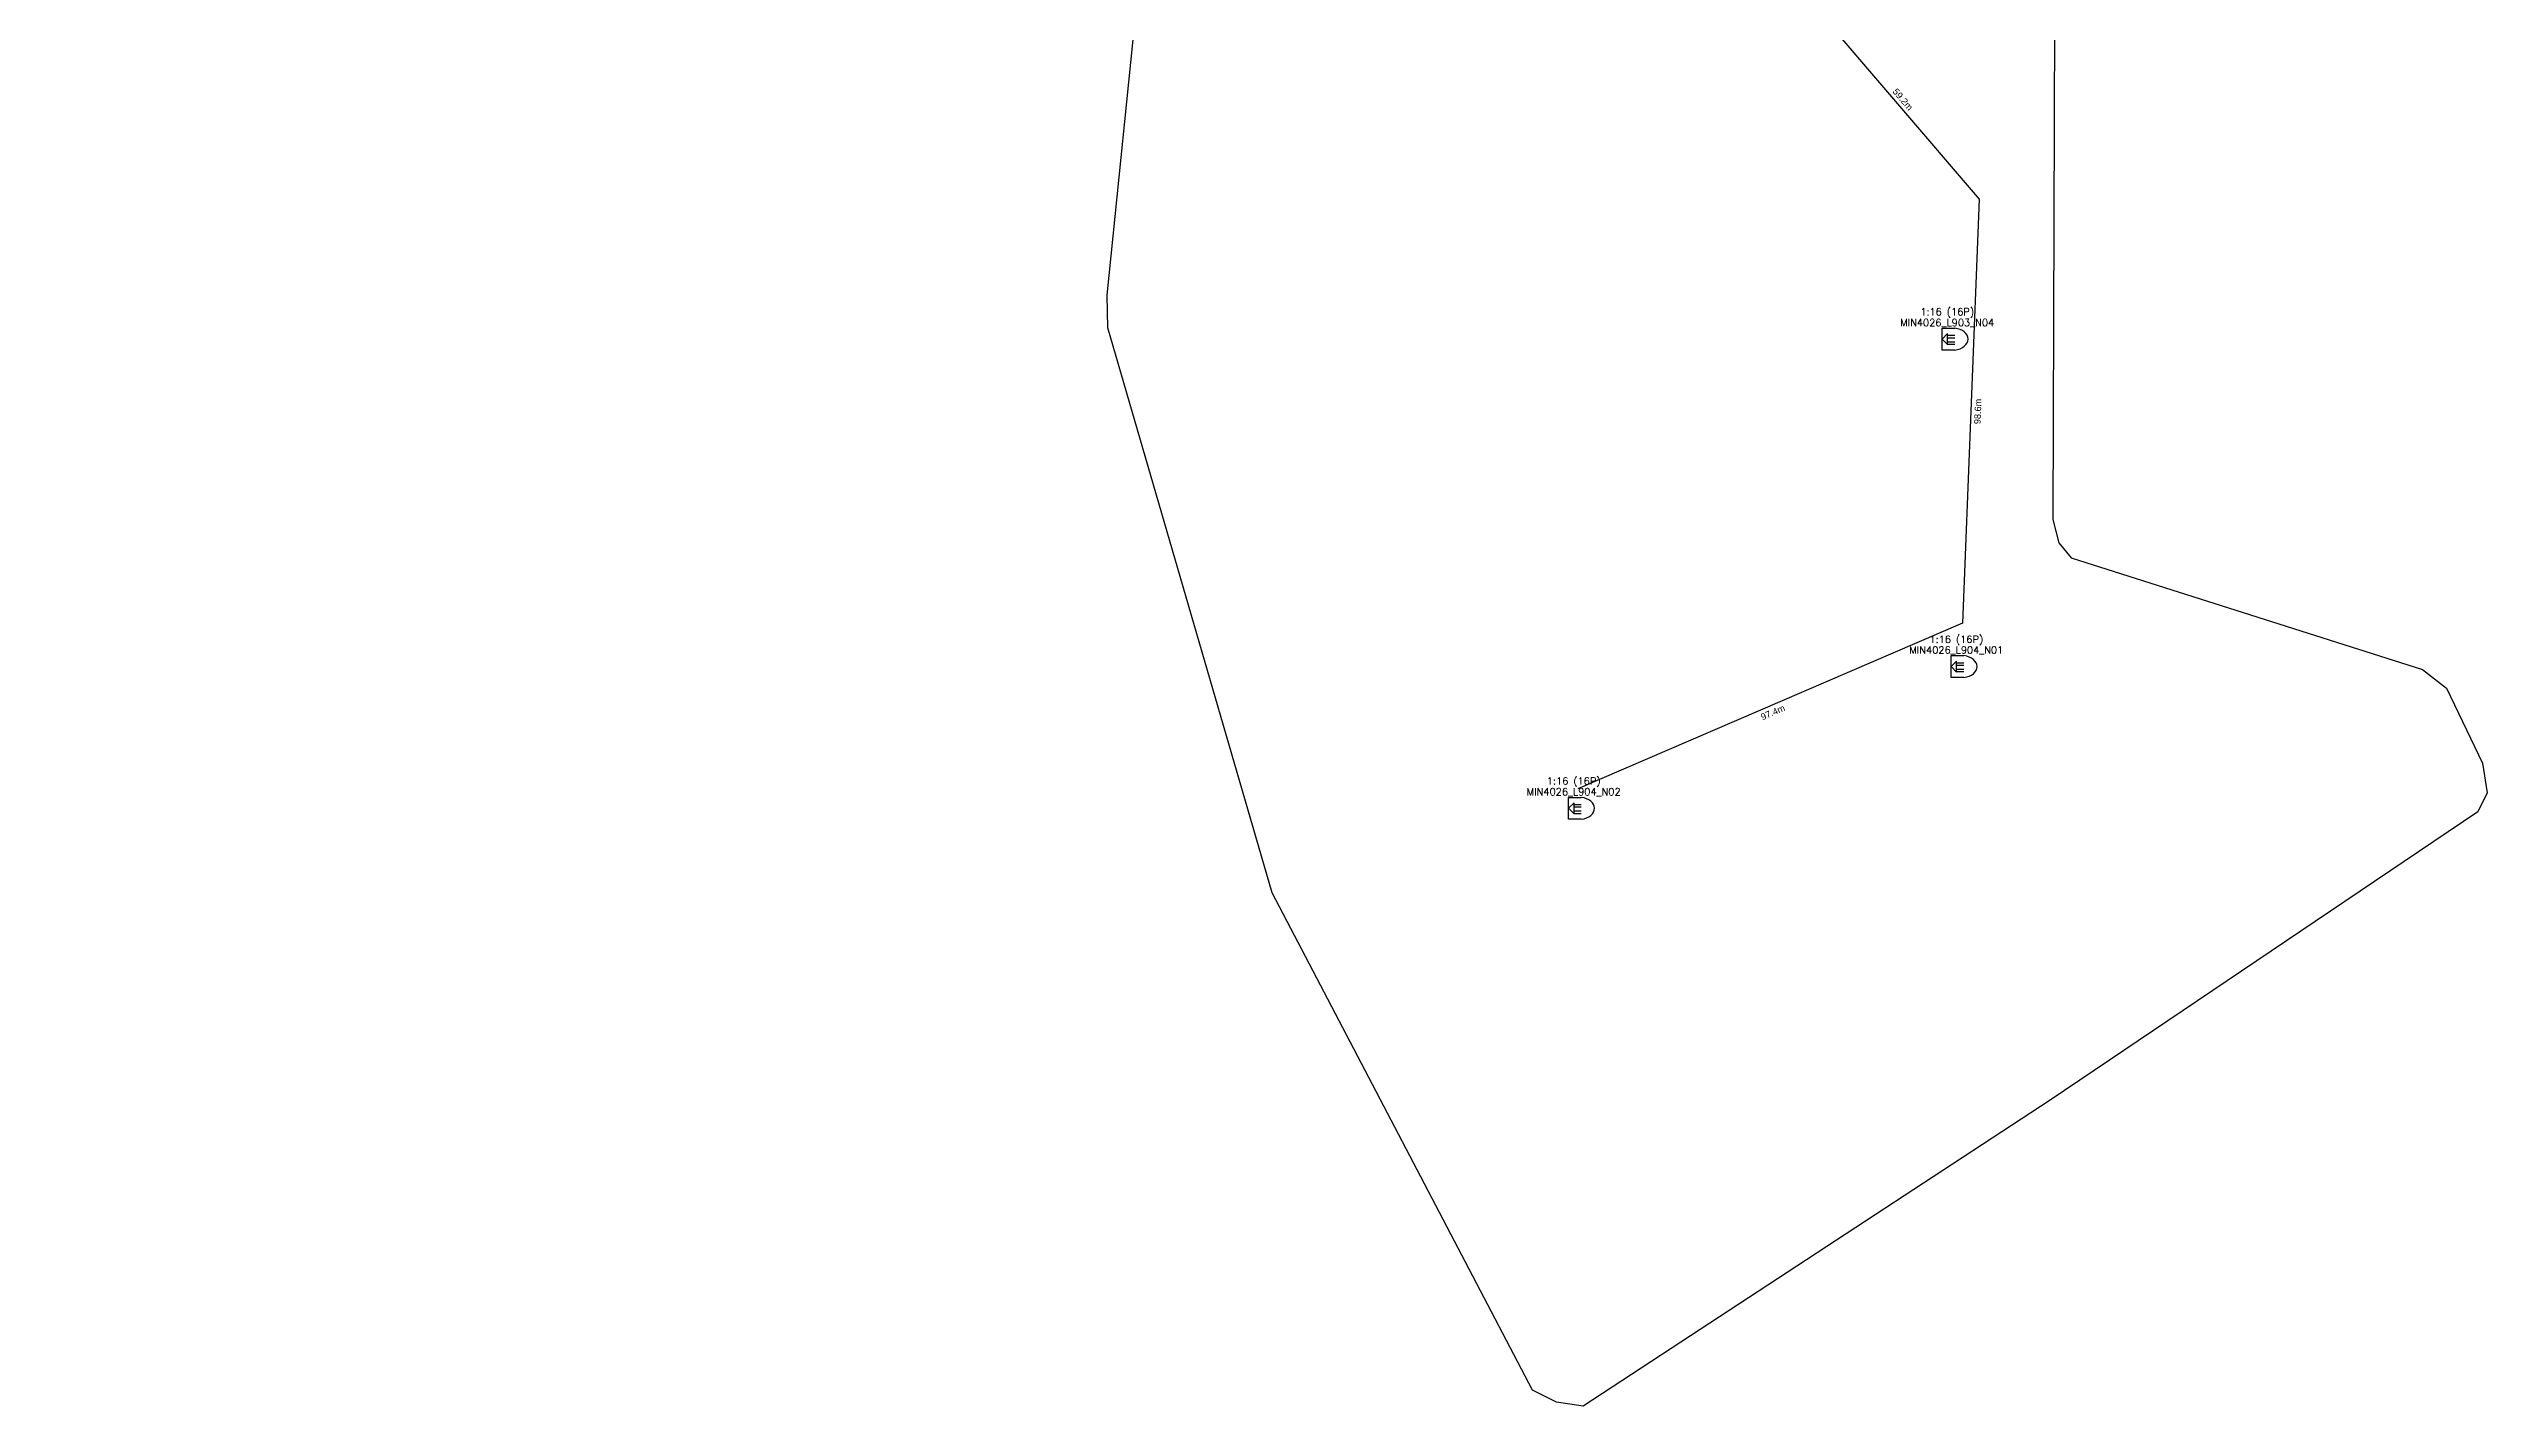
# Model space of a CAD drawing. Header units: metres. Extents: x 14035133 to 14038958, y 865282 to 868054.
# Drawn here: x 14037553 to 14038113, y 865320 to 865631 of the extents above; entities that cross this region are included whole.
import ezdxf
from ezdxf.enums import TextEntityAlignment as Align

# ---------------------------------------------------------------- set-up
doc = ezdxf.new("R2010")
doc.units = ezdxf.units.M
doc.header["$MEASUREMENT"] = 0
for name, color, linetype in [('CLUSTER_BOUNDARIES', 8, 'CONTINUOUS'), ('FEEDER_CABLES', 6, 'CONTINUOUS'), ('NEW NAP', 1, 'CONTINUOUS'), ('p-mh', 1, 'CONTINUOUS'), ('SPAN', 7, 'CONTINUOUS')]:
    doc.layers.add(name, color=color, linetype=linetype)
doc.styles.add('SIMPLEX', font='simplex.shx')
doc.styles.get("Standard").update_dxf_attribs({"font": 'arial.ttf'})

# ---------------------------------------------------------------- blocks, each defined once
blk = doc.blocks.new('GLOBE NAP PROPOSED')
at = {"layer": 'NEW NAP', "color": 1}
for p, q in [((-1.2728, 2.5133), (1.6758, 2.5133)), ((-1.2728, -2.5133), (-1.2728, 2.5133)), ((1.6758, -2.5133), (-1.2728, -2.5133))]:
    blk.add_line(p, q, dxfattribs=at)
blk.add_lwpolyline([(-1.2728, 0), (0, -1.2728), (0, 1.2728), (-1.2728, 0)], close=True, dxfattribs=at)
for points in [[(0, 0.885), (1.6758, 0.885)], [(0, 0.3137), (1.6758, 0.3137)], [(0, -0.5948), (1.6758, -0.5948)], [(0, -1.1661), (1.6758, -1.1661)]]:
    blk.add_lwpolyline(points, dxfattribs=at)
blk.add_ellipse((0.9981, 0), major_axis=(3.7034, 0), ratio=0.6903, start_param=4.8964, end_param=7.67, dxfattribs=at)
at = {"layer": 'p-mh', "color": 1, "style": 'SIMPLEX'}
for tag, p in [('MHNO', (-0.0713, 4.9495)), ('MHTYPE', (-0.0713, 2.4748))]:
    blk.add_attdef(tag, text='', height=1.65, dxfattribs=at).set_placement(p, align=Align.BOTTOM_CENTER)

msp = doc.modelspace()

# ---------------------------------------------------------------- linework, layer by layer
at = {"layer": 'CLUSTER_BOUNDARIES'}
msp.add_lwpolyline([(14038013.22, 865660.55), (14038012.77, 865523.3), (14038014.17, 865517.89), (14038017.03, 865514.46), (14038097.7, 865488.85), (14038103.19, 865484.56), (14038111.47, 865467.31), (14038112.53, 865460.48), (14038110.37, 865456.12), (14038012.2, 865389.87), (14037904.93, 865319.6), (14037898.78, 865320.53), (14037893.3, 865323.32), (14037833.53, 865437.52), (14037795.77, 865567.31), (14037795.61, 865574.84), (14037802.89, 865646.4)], dxfattribs=at)
at = {"layer": 'FEEDER_CABLES'}
msp.add_lwpolyline([(14037105.82, 866135.71), (14037138.73, 866078.97), (14037153.93, 866032.59), (14037175.97, 865945.75), (14037311.32, 865853.57), (14037369.19, 865816.1), (14037420.31, 865773.09), (14037442.82, 865749.37), (14037458.56, 865736.84), (14037481.89, 865734.84), (14037503.73, 865736.34), (14037526.54, 865734.34), (14037559.72, 865721.89), (14037601.14, 865719.41), (14037654.76, 865730.85), (14037717.25, 865744.4), (14037749.93, 865744.89), (14037793.18, 865725.86), (14037920.69, 865654.5), (14037958.38, 865640.62), (14037995.88, 865596.85), (14037992.03, 865499.48), (14037903.69, 865461.41)], dxfattribs=at)

# ---------------------------------------------------------------- block references
at = {"layer": 'NEW NAP', "color": 1}
for p, values in [((14037988.61, 865564.72), {'MHTYPE': 'MIN4026_L903_N04', 'MHNO': '1:16 (16P)'}), ((14037990.7, 865489.5), {'MHTYPE': 'MIN4026_L904_N01', 'MHNO': '1:16 (16P)'}), ((14037902.84, 865456.95), {'MHTYPE': 'MIN4026_L904_N02', 'MHNO': '1:16 (16P)'})]:
    msp.add_blockref('GLOBE NAP PROPOSED', p, dxfattribs=at).add_auto_attribs(values)

# ---------------------------------------------------------------- texts
at = {"layer": 'SPAN', "color": 7}
for s, rotation, p in [('59.2m', 310.59, (14037978.35, 865619.78)), ('98.6m', 87.73, (14037995.55, 865548.1)), ('97.4m', 23.31, (14037948.49, 865478.98))]:
    msp.add_text(s, height=1.5, rotation=rotation, dxfattribs=at).set_placement(p, align=Align.MIDDLE_CENTER)

doc.saveas('drawing.dxf')
